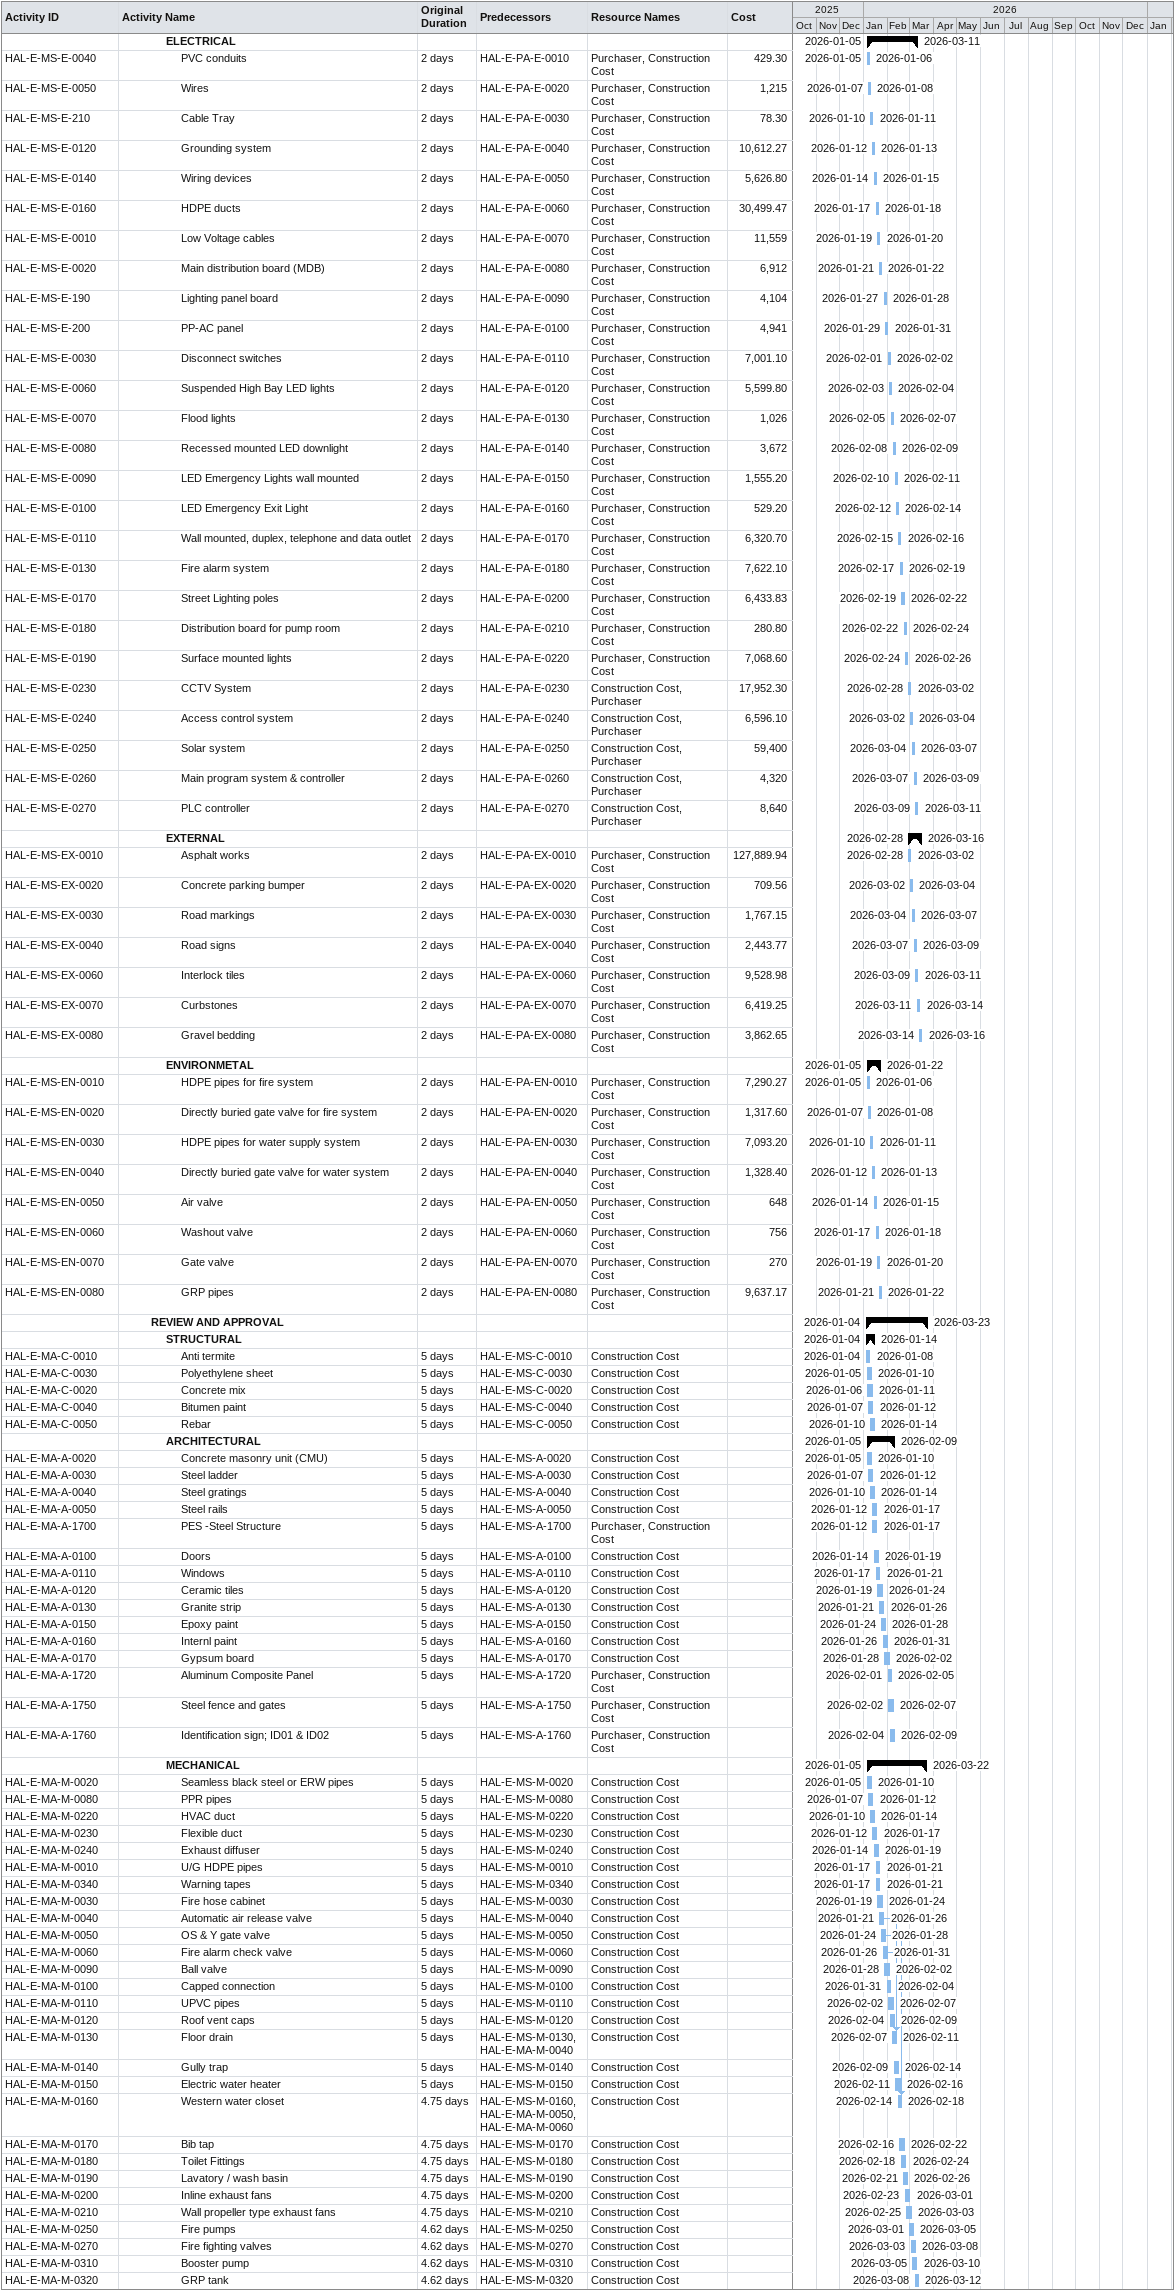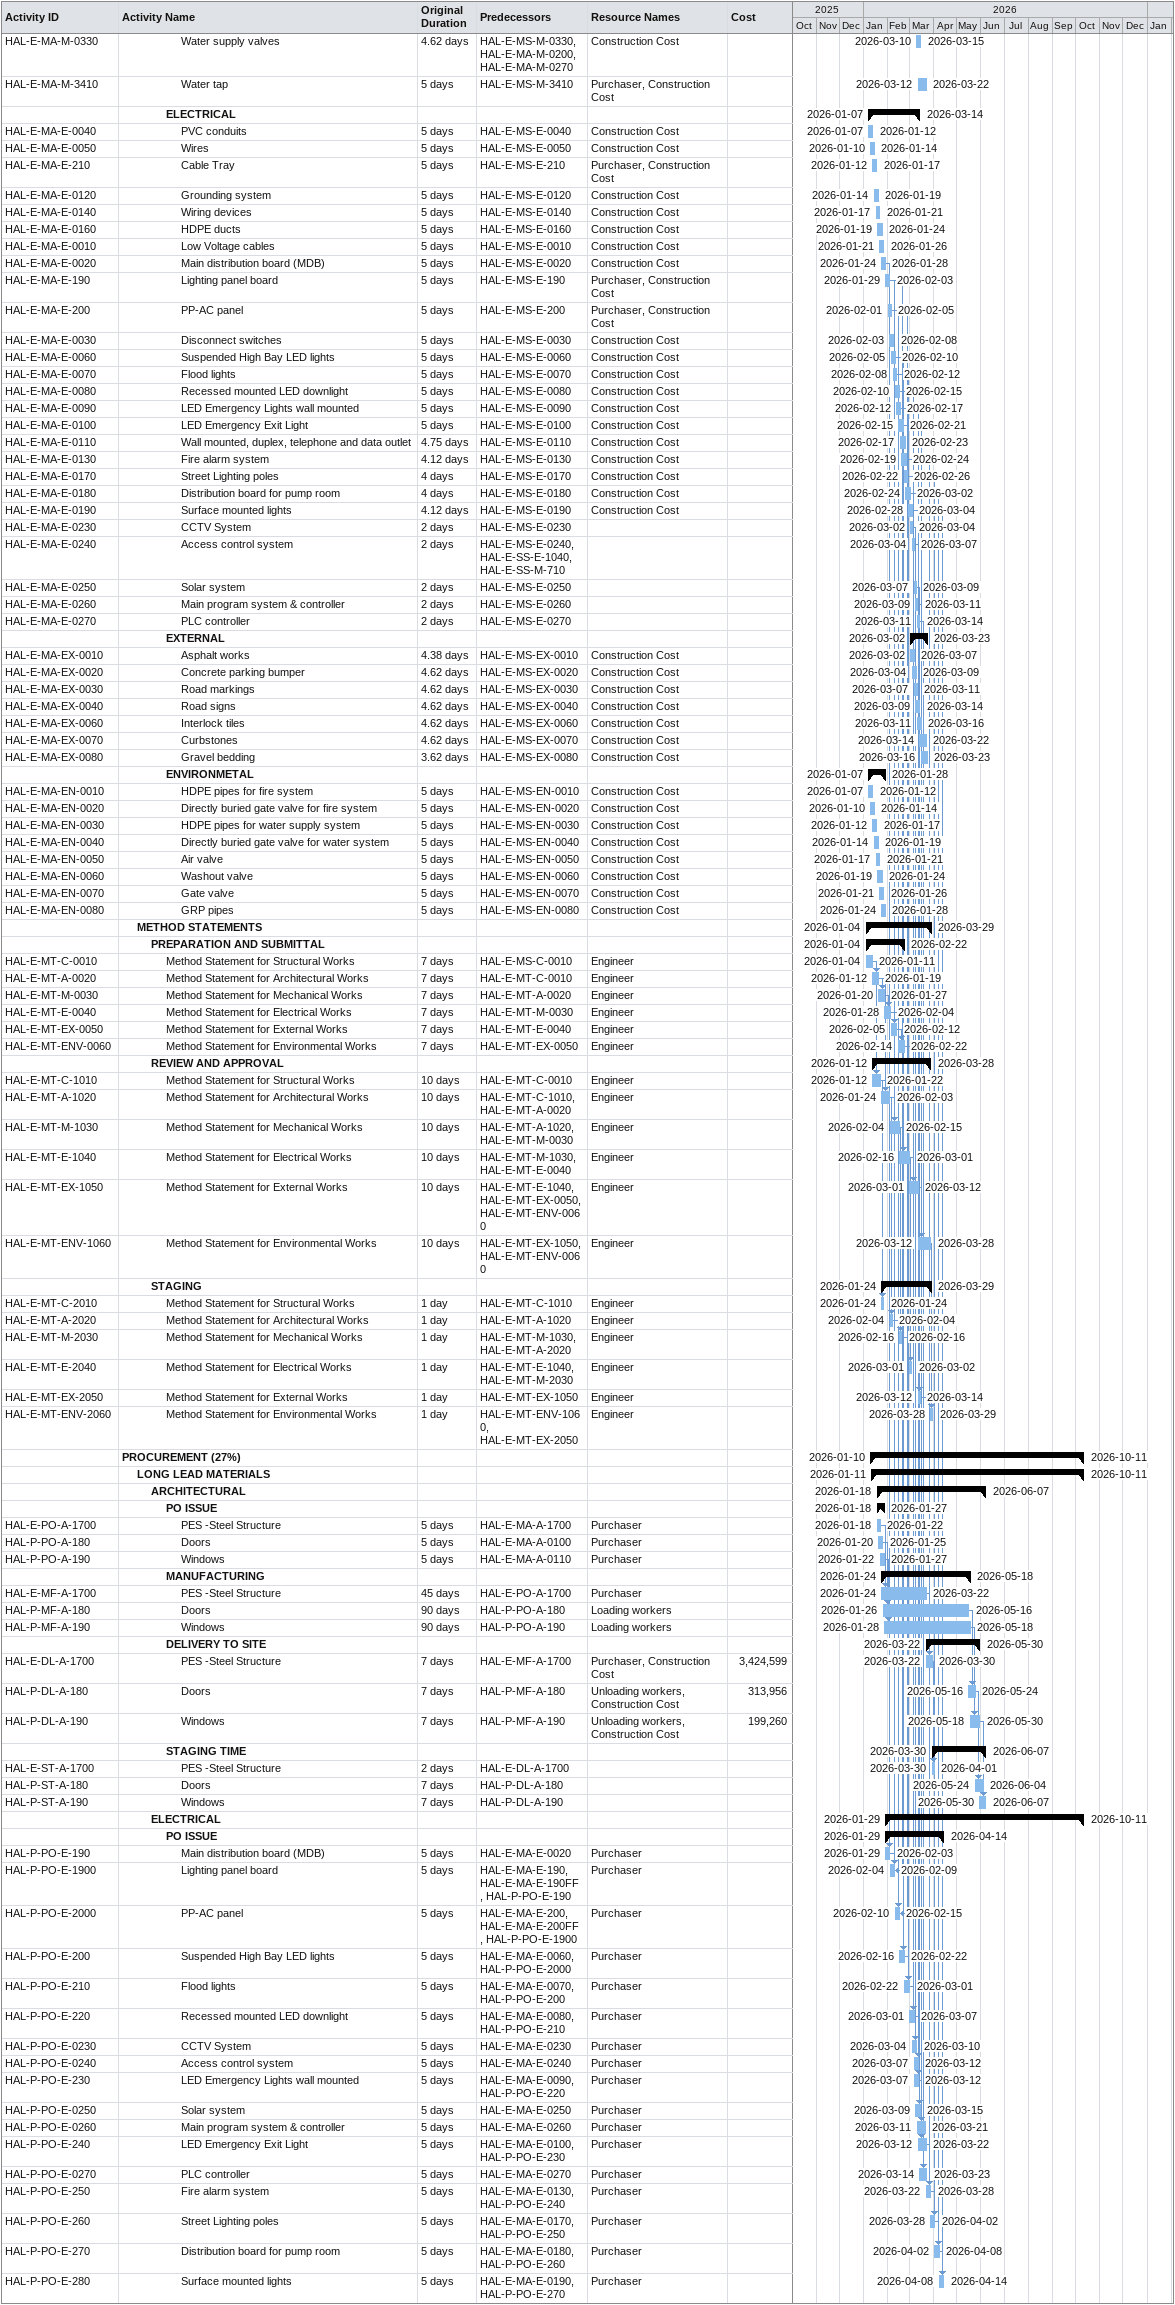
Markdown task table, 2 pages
| ID | Level | Task | Original duration | Start | Finish | Predecessors | Resources | Cost |
|---|---|---|---|---|---|---|---|---|
|  | 4 | **ELECTRICAL** |  | 2026-01-05 | 2026-03-11 |  |  |  |
| HAL-E-MS-E-0040 | 5 | PVC conduits | 2d | 2026-01-05 | 2026-01-06 | HAL-E-PA-E-0010 | Purchaser, Construction Cost | 429.30 |
| HAL-E-MS-E-0050 | 5 | Wires | 2d | 2026-01-07 | 2026-01-08 | HAL-E-PA-E-0020 | Purchaser, Construction Cost | 1215 |
| HAL-E-MS-E-210 | 5 | Cable Tray | 2d | 2026-01-10 | 2026-01-11 | HAL-E-PA-E-0030 | Purchaser, Construction Cost | 78.30 |
| HAL-E-MS-E-0120 | 5 | Grounding system | 2d | 2026-01-12 | 2026-01-13 | HAL-E-PA-E-0040 | Purchaser, Construction Cost | 10612.27 |
| HAL-E-MS-E-0140 | 5 | Wiring devices | 2d | 2026-01-14 | 2026-01-15 | HAL-E-PA-E-0050 | Purchaser, Construction Cost | 5626.80 |
| HAL-E-MS-E-0160 | 5 | HDPE ducts | 2d | 2026-01-17 | 2026-01-18 | HAL-E-PA-E-0060 | Purchaser, Construction Cost | 30499.47 |
| HAL-E-MS-E-0010 | 5 | Low Voltage cables | 2d | 2026-01-19 | 2026-01-20 | HAL-E-PA-E-0070 | Purchaser, Construction Cost | 11559 |
| HAL-E-MS-E-0020 | 5 | Main distribution board (MDB) | 2d | 2026-01-21 | 2026-01-22 | HAL-E-PA-E-0080 | Purchaser, Construction Cost | 6912 |
| HAL-E-MS-E-190 | 5 | Lighting panel board | 2d | 2026-01-27 | 2026-01-28 | HAL-E-PA-E-0090 | Purchaser, Construction Cost | 4104 |
| HAL-E-MS-E-200 | 5 | PP-AC panel | 2d | 2026-01-29 | 2026-01-31 | HAL-E-PA-E-0100 | Purchaser, Construction Cost | 4941 |
| HAL-E-MS-E-0030 | 5 | Disconnect switches | 2d | 2026-02-01 | 2026-02-02 | HAL-E-PA-E-0110 | Purchaser, Construction Cost | 7001.10 |
| HAL-E-MS-E-0060 | 5 | Suspended High Bay LED lights | 2d | 2026-02-03 | 2026-02-04 | HAL-E-PA-E-0120 | Purchaser, Construction Cost | 5599.80 |
| HAL-E-MS-E-0070 | 5 | Flood lights | 2d | 2026-02-05 | 2026-02-07 | HAL-E-PA-E-0130 | Purchaser, Construction Cost | 1026 |
| HAL-E-MS-E-0080 | 5 | Recessed mounted LED downlight | 2d | 2026-02-08 | 2026-02-09 | HAL-E-PA-E-0140 | Purchaser, Construction Cost | 3672 |
| HAL-E-MS-E-0090 | 5 | LED Emergency Lights wall mounted | 2d | 2026-02-10 | 2026-02-11 | HAL-E-PA-E-0150 | Purchaser, Construction Cost | 1555.20 |
| HAL-E-MS-E-0100 | 5 | LED Emergency Exit Light | 2d | 2026-02-12 | 2026-02-14 | HAL-E-PA-E-0160 | Purchaser, Construction Cost | 529.20 |
| HAL-E-MS-E-0110 | 5 | Wall mounted, duplex, telephone and data outlet | 2d | 2026-02-15 | 2026-02-16 | HAL-E-PA-E-0170 | Purchaser, Construction Cost | 6320.70 |
| HAL-E-MS-E-0130 | 5 | Fire alarm system | 2d | 2026-02-17 | 2026-02-19 | HAL-E-PA-E-0180 | Purchaser, Construction Cost | 7622.10 |
| HAL-E-MS-E-0170 | 5 | Street Lighting poles | 2d | 2026-02-19 | 2026-02-22 | HAL-E-PA-E-0200 | Purchaser, Construction Cost | 6433.83 |
| HAL-E-MS-E-0180 | 5 | Distribution board for pump room | 2d | 2026-02-22 | 2026-02-24 | HAL-E-PA-E-0210 | Purchaser, Construction Cost | 280.80 |
| HAL-E-MS-E-0190 | 5 | Surface mounted lights | 2d | 2026-02-24 | 2026-02-26 | HAL-E-PA-E-0220 | Purchaser, Construction Cost | 7068.60 |
| HAL-E-MS-E-0230 | 5 | CCTV System | 2d | 2026-02-28 | 2026-03-02 | HAL-E-PA-E-0230 | Construction Cost, Purchaser | 17952.30 |
| HAL-E-MS-E-0240 | 5 | Access control system | 2d | 2026-03-02 | 2026-03-04 | HAL-E-PA-E-0240 | Construction Cost, Purchaser | 6596.10 |
| HAL-E-MS-E-0250 | 5 | Solar system | 2d | 2026-03-04 | 2026-03-07 | HAL-E-PA-E-0250 | Construction Cost, Purchaser | 59400 |
| HAL-E-MS-E-0260 | 5 | Main program system & controller | 2d | 2026-03-07 | 2026-03-09 | HAL-E-PA-E-0260 | Construction Cost, Purchaser | 4320 |
| HAL-E-MS-E-0270 | 5 | PLC controller | 2d | 2026-03-09 | 2026-03-11 | HAL-E-PA-E-0270 | Construction Cost, Purchaser | 8640 |
|  | 4 | **EXTERNAL** |  | 2026-02-28 | 2026-03-16 |  |  |  |
| HAL-E-MS-EX-0010 | 5 | Asphalt works | 2d | 2026-02-28 | 2026-03-02 | HAL-E-PA-EX-0010 | Purchaser, Construction Cost | 127889.94 |
| HAL-E-MS-EX-0020 | 5 | Concrete parking bumper | 2d | 2026-03-02 | 2026-03-04 | HAL-E-PA-EX-0020 | Purchaser, Construction Cost | 709.56 |
| HAL-E-MS-EX-0030 | 5 | Road markings | 2d | 2026-03-04 | 2026-03-07 | HAL-E-PA-EX-0030 | Purchaser, Construction Cost | 1767.15 |
| HAL-E-MS-EX-0040 | 5 | Road signs | 2d | 2026-03-07 | 2026-03-09 | HAL-E-PA-EX-0040 | Purchaser, Construction Cost | 2443.77 |
| HAL-E-MS-EX-0060 | 5 | Interlock tiles | 2d | 2026-03-09 | 2026-03-11 | HAL-E-PA-EX-0060 | Purchaser, Construction Cost | 9528.98 |
| HAL-E-MS-EX-0070 | 5 | Curbstones | 2d | 2026-03-11 | 2026-03-14 | HAL-E-PA-EX-0070 | Purchaser, Construction Cost | 6419.25 |
| HAL-E-MS-EX-0080 | 5 | Gravel bedding | 2d | 2026-03-14 | 2026-03-16 | HAL-E-PA-EX-0080 | Purchaser, Construction Cost | 3862.65 |
|  | 4 | **ENVIRONMETAL** |  | 2026-01-05 | 2026-01-22 |  |  |  |
| HAL-E-MS-EN-0010 | 5 | HDPE pipes for fire system | 2d | 2026-01-05 | 2026-01-06 | HAL-E-PA-EN-0010 | Purchaser, Construction Cost | 7290.27 |
| HAL-E-MS-EN-0020 | 5 | Directly buried gate valve for fire system | 2d | 2026-01-07 | 2026-01-08 | HAL-E-PA-EN-0020 | Purchaser, Construction Cost | 1317.60 |
| HAL-E-MS-EN-0030 | 5 | HDPE pipes for water supply system | 2d | 2026-01-10 | 2026-01-11 | HAL-E-PA-EN-0030 | Purchaser, Construction Cost | 7093.20 |
| HAL-E-MS-EN-0040 | 5 | Directly buried gate valve for water system | 2d | 2026-01-12 | 2026-01-13 | HAL-E-PA-EN-0040 | Purchaser, Construction Cost | 1328.40 |
| HAL-E-MS-EN-0050 | 5 | Air valve | 2d | 2026-01-14 | 2026-01-15 | HAL-E-PA-EN-0050 | Purchaser, Construction Cost | 648 |
| HAL-E-MS-EN-0060 | 5 | Washout valve | 2d | 2026-01-17 | 2026-01-18 | HAL-E-PA-EN-0060 | Purchaser, Construction Cost | 756 |
| HAL-E-MS-EN-0070 | 5 | Gate valve | 2d | 2026-01-19 | 2026-01-20 | HAL-E-PA-EN-0070 | Purchaser, Construction Cost | 270 |
| HAL-E-MS-EN-0080 | 5 | GRP pipes | 2d | 2026-01-21 | 2026-01-22 | HAL-E-PA-EN-0080 | Purchaser, Construction Cost | 9637.17 |
|  | 3 | **REVIEW AND APPROVAL** |  | 2026-01-04 | 2026-03-23 |  |  |  |
|  | 4 | **STRUCTURAL** |  | 2026-01-04 | 2026-01-14 |  |  |  |
| HAL-E-MA-C-0010 | 5 | Anti termite | 5d | 2026-01-04 | 2026-01-08 | HAL-E-MS-C-0010 | Construction Cost |  |
| HAL-E-MA-C-0030 | 5 | Polyethylene sheet | 5d | 2026-01-05 | 2026-01-10 | HAL-E-MS-C-0030 | Construction Cost |  |
| HAL-E-MA-C-0020 | 5 | Concrete mix | 5d | 2026-01-06 | 2026-01-11 | HAL-E-MS-C-0020 | Construction Cost |  |
| HAL-E-MA-C-0040 | 5 | Bitumen paint | 5d | 2026-01-07 | 2026-01-12 | HAL-E-MS-C-0040 | Construction Cost |  |
| HAL-E-MA-C-0050 | 5 | Rebar | 5d | 2026-01-10 | 2026-01-14 | HAL-E-MS-C-0050 | Construction Cost |  |
|  | 4 | **ARCHITECTURAL** |  | 2026-01-05 | 2026-02-09 |  |  |  |
| HAL-E-MA-A-0020 | 5 | Concrete masonry unit (CMU) | 5d | 2026-01-05 | 2026-01-10 | HAL-E-MS-A-0020 | Construction Cost |  |
| HAL-E-MA-A-0030 | 5 | Steel ladder | 5d | 2026-01-07 | 2026-01-12 | HAL-E-MS-A-0030 | Construction Cost |  |
| HAL-E-MA-A-0040 | 5 | Steel gratings | 5d | 2026-01-10 | 2026-01-14 | HAL-E-MS-A-0040 | Construction Cost |  |
| HAL-E-MA-A-0050 | 5 | Steel rails | 5d | 2026-01-12 | 2026-01-17 | HAL-E-MS-A-0050 | Construction Cost |  |
| HAL-E-MA-A-1700 | 5 | PES -Steel Structure | 5d | 2026-01-12 | 2026-01-17 | HAL-E-MS-A-1700 | Purchaser, Construction Cost |  |
| HAL-E-MA-A-0100 | 5 | Doors | 5d | 2026-01-14 | 2026-01-19 | HAL-E-MS-A-0100 | Construction Cost |  |
| HAL-E-MA-A-0110 | 5 | Windows | 5d | 2026-01-17 | 2026-01-21 | HAL-E-MS-A-0110 | Construction Cost |  |
| HAL-E-MA-A-0120 | 5 | Ceramic tiles | 5d | 2026-01-19 | 2026-01-24 | HAL-E-MS-A-0120 | Construction Cost |  |
| HAL-E-MA-A-0130 | 5 | Granite strip | 5d | 2026-01-21 | 2026-01-26 | HAL-E-MS-A-0130 | Construction Cost |  |
| HAL-E-MA-A-0150 | 5 | Epoxy paint | 5d | 2026-01-24 | 2026-01-28 | HAL-E-MS-A-0150 | Construction Cost |  |
| HAL-E-MA-A-0160 | 5 | Internl paint | 5d | 2026-01-26 | 2026-01-31 | HAL-E-MS-A-0160 | Construction Cost |  |
| HAL-E-MA-A-0170 | 5 | Gypsum board | 5d | 2026-01-28 | 2026-02-02 | HAL-E-MS-A-0170 | Construction Cost |  |
| HAL-E-MA-A-1720 | 5 | Aluminum Composite Panel | 5d | 2026-02-01 | 2026-02-05 | HAL-E-MS-A-1720 | Purchaser, Construction Cost |  |
| HAL-E-MA-A-1750 | 5 | Steel fence and gates | 5d | 2026-02-02 | 2026-02-07 | HAL-E-MS-A-1750 | Purchaser, Construction Cost |  |
| HAL-E-MA-A-1760 | 5 | Identification sign; ID01 & ID02 | 5d | 2026-02-04 | 2026-02-09 | HAL-E-MS-A-1760 | Purchaser, Construction Cost |  |
|  | 4 | **MECHANICAL** |  | 2026-01-05 | 2026-03-22 |  |  |  |
| HAL-E-MA-M-0020 | 5 | Seamless black steel or ERW pipes | 5d | 2026-01-05 | 2026-01-10 | HAL-E-MS-M-0020 | Construction Cost |  |
| HAL-E-MA-M-0080 | 5 | PPR pipes | 5d | 2026-01-07 | 2026-01-12 | HAL-E-MS-M-0080 | Construction Cost |  |
| HAL-E-MA-M-0220 | 5 | HVAC duct | 5d | 2026-01-10 | 2026-01-14 | HAL-E-MS-M-0220 | Construction Cost |  |
| HAL-E-MA-M-0230 | 5 | Flexible duct | 5d | 2026-01-12 | 2026-01-17 | HAL-E-MS-M-0230 | Construction Cost |  |
| HAL-E-MA-M-0240 | 5 | Exhaust diffuser | 5d | 2026-01-14 | 2026-01-19 | HAL-E-MS-M-0240 | Construction Cost |  |
| HAL-E-MA-M-0010 | 5 | U/G HDPE pipes | 5d | 2026-01-17 | 2026-01-21 | HAL-E-MS-M-0010 | Construction Cost |  |
| HAL-E-MA-M-0340 | 5 | Warning tapes | 5d | 2026-01-17 | 2026-01-21 | HAL-E-MS-M-0340 | Construction Cost |  |
| HAL-E-MA-M-0030 | 5 | Fire hose cabinet | 5d | 2026-01-19 | 2026-01-24 | HAL-E-MS-M-0030 | Construction Cost |  |
| HAL-E-MA-M-0040 | 5 | Automatic air release valve | 5d | 2026-01-21 | 2026-01-26 | HAL-E-MS-M-0040 | Construction Cost |  |
| HAL-E-MA-M-0050 | 5 | OS & Y gate valve | 5d | 2026-01-24 | 2026-01-28 | HAL-E-MS-M-0050 | Construction Cost |  |
| HAL-E-MA-M-0060 | 5 | Fire alarm check valve | 5d | 2026-01-26 | 2026-01-31 | HAL-E-MS-M-0060 | Construction Cost |  |
| HAL-E-MA-M-0090 | 5 | Ball valve | 5d | 2026-01-28 | 2026-02-02 | HAL-E-MS-M-0090 | Construction Cost |  |
| HAL-E-MA-M-0100 | 5 | Capped connection | 5d | 2026-01-31 | 2026-02-04 | HAL-E-MS-M-0100 | Construction Cost |  |
| HAL-E-MA-M-0110 | 5 | UPVC pipes | 5d | 2026-02-02 | 2026-02-07 | HAL-E-MS-M-0110 | Construction Cost |  |
| HAL-E-MA-M-0120 | 5 | Roof vent caps | 5d | 2026-02-04 | 2026-02-09 | HAL-E-MS-M-0120 | Construction Cost |  |
| HAL-E-MA-M-0130 | 5 | Floor drain | 5d | 2026-02-07 | 2026-02-11 | HAL-E-MS-M-0130, HAL-E-MA-M-0040 | Construction Cost |  |
| HAL-E-MA-M-0140 | 5 | Gully trap | 5d | 2026-02-09 | 2026-02-14 | HAL-E-MS-M-0140 | Construction Cost |  |
| HAL-E-MA-M-0150 | 5 | Electric water heater | 5d | 2026-02-11 | 2026-02-16 | HAL-E-MS-M-0150 | Construction Cost |  |
| HAL-E-MA-M-0160 | 5 | Western water closet | 4.75d | 2026-02-14 | 2026-02-18 | HAL-E-MS-M-0160, HAL-E-MA-M-0050, HAL-E-MA-M-0060 | Construction Cost |  |
| HAL-E-MA-M-0170 | 5 | Bib tap | 4.75d | 2026-02-16 | 2026-02-22 | HAL-E-MS-M-0170 | Construction Cost |  |
| HAL-E-MA-M-0180 | 5 | Toilet Fittings | 4.75d | 2026-02-18 | 2026-02-24 | HAL-E-MS-M-0180 | Construction Cost |  |
| HAL-E-MA-M-0190 | 5 | Lavatory / wash basin | 4.75d | 2026-02-21 | 2026-02-26 | HAL-E-MS-M-0190 | Construction Cost |  |
| HAL-E-MA-M-0200 | 5 | Inline exhaust fans | 4.75d | 2026-02-23 | 2026-03-01 | HAL-E-MS-M-0200 | Construction Cost |  |
| HAL-E-MA-M-0210 | 5 | Wall propeller type exhaust fans | 4.75d | 2026-02-25 | 2026-03-03 | HAL-E-MS-M-0210 | Construction Cost |  |
| HAL-E-MA-M-0250 | 5 | Fire pumps | 4.62d | 2026-03-01 | 2026-03-05 | HAL-E-MS-M-0250 | Construction Cost |  |
| HAL-E-MA-M-0270 | 5 | Fire fighting valves | 4.62d | 2026-03-03 | 2026-03-08 | HAL-E-MS-M-0270 | Construction Cost |  |
| HAL-E-MA-M-0310 | 5 | Booster pump | 4.62d | 2026-03-05 | 2026-03-10 | HAL-E-MS-M-0310 | Construction Cost |  |
| HAL-E-MA-M-0320 | 5 | GRP tank | 4.62d | 2026-03-08 | 2026-03-12 | HAL-E-MS-M-0320 | Construction Cost |  |
| HAL-E-MA-M-0330 | 5 | Water supply valves | 4.62d | 2026-03-10 | 2026-03-15 | HAL-E-MS-M-0330, HAL-E-MA-M-0200, HAL-E-MA-M-0270 | Construction Cost |  |
| HAL-E-MA-M-3410 | 5 | Water tap | 5d | 2026-03-12 | 2026-03-22 | HAL-E-MS-M-3410 | Purchaser, Construction Cost |  |
|  | 4 | **ELECTRICAL** |  | 2026-01-07 | 2026-03-14 |  |  |  |
| HAL-E-MA-E-0040 | 5 | PVC conduits | 5d | 2026-01-07 | 2026-01-12 | HAL-E-MS-E-0040 | Construction Cost |  |
| HAL-E-MA-E-0050 | 5 | Wires | 5d | 2026-01-10 | 2026-01-14 | HAL-E-MS-E-0050 | Construction Cost |  |
| HAL-E-MA-E-210 | 5 | Cable Tray | 5d | 2026-01-12 | 2026-01-17 | HAL-E-MS-E-210 | Purchaser, Construction Cost |  |
| HAL-E-MA-E-0120 | 5 | Grounding system | 5d | 2026-01-14 | 2026-01-19 | HAL-E-MS-E-0120 | Construction Cost |  |
| HAL-E-MA-E-0140 | 5 | Wiring devices | 5d | 2026-01-17 | 2026-01-21 | HAL-E-MS-E-0140 | Construction Cost |  |
| HAL-E-MA-E-0160 | 5 | HDPE ducts | 5d | 2026-01-19 | 2026-01-24 | HAL-E-MS-E-0160 | Construction Cost |  |
| HAL-E-MA-E-0010 | 5 | Low Voltage cables | 5d | 2026-01-21 | 2026-01-26 | HAL-E-MS-E-0010 | Construction Cost |  |
| HAL-E-MA-E-0020 | 5 | Main distribution board (MDB) | 5d | 2026-01-24 | 2026-01-28 | HAL-E-MS-E-0020 | Construction Cost |  |
| HAL-E-MA-E-190 | 5 | Lighting panel board | 5d | 2026-01-29 | 2026-02-03 | HAL-E-MS-E-190 | Purchaser, Construction Cost |  |
| HAL-E-MA-E-200 | 5 | PP-AC panel | 5d | 2026-02-01 | 2026-02-05 | HAL-E-MS-E-200 | Purchaser, Construction Cost |  |
| HAL-E-MA-E-0030 | 5 | Disconnect switches | 5d | 2026-02-03 | 2026-02-08 | HAL-E-MS-E-0030 | Construction Cost |  |
| HAL-E-MA-E-0060 | 5 | Suspended High Bay LED lights | 5d | 2026-02-05 | 2026-02-10 | HAL-E-MS-E-0060 | Construction Cost |  |
| HAL-E-MA-E-0070 | 5 | Flood lights | 5d | 2026-02-08 | 2026-02-12 | HAL-E-MS-E-0070 | Construction Cost |  |
| HAL-E-MA-E-0080 | 5 | Recessed mounted LED downlight | 5d | 2026-02-10 | 2026-02-15 | HAL-E-MS-E-0080 | Construction Cost |  |
| HAL-E-MA-E-0090 | 5 | LED Emergency Lights wall mounted | 5d | 2026-02-12 | 2026-02-17 | HAL-E-MS-E-0090 | Construction Cost |  |
| HAL-E-MA-E-0100 | 5 | LED Emergency Exit Light | 5d | 2026-02-15 | 2026-02-21 | HAL-E-MS-E-0100 | Construction Cost |  |
| HAL-E-MA-E-0110 | 5 | Wall mounted, duplex, telephone and data outlet | 4.75d | 2026-02-17 | 2026-02-23 | HAL-E-MS-E-0110 | Construction Cost |  |
| HAL-E-MA-E-0130 | 5 | Fire alarm system | 4.12d | 2026-02-19 | 2026-02-24 | HAL-E-MS-E-0130 | Construction Cost |  |
| HAL-E-MA-E-0170 | 5 | Street Lighting poles | 4d | 2026-02-22 | 2026-02-26 | HAL-E-MS-E-0170 | Construction Cost |  |
| HAL-E-MA-E-0180 | 5 | Distribution board for pump room | 4d | 2026-02-24 | 2026-03-02 | HAL-E-MS-E-0180 | Construction Cost |  |
| HAL-E-MA-E-0190 | 5 | Surface mounted lights | 4.12d | 2026-02-28 | 2026-03-04 | HAL-E-MS-E-0190 | Construction Cost |  |
| HAL-E-MA-E-0230 | 5 | CCTV System | 2d | 2026-03-02 | 2026-03-04 | HAL-E-MS-E-0230 |  |  |
| HAL-E-MA-E-0240 | 5 | Access control system | 2d | 2026-03-04 | 2026-03-07 | HAL-E-MS-E-0240, HAL-E-SS-E-1040, HAL-E-SS-M-710 |  |  |
| HAL-E-MA-E-0250 | 5 | Solar system | 2d | 2026-03-07 | 2026-03-09 | HAL-E-MS-E-0250 |  |  |
| HAL-E-MA-E-0260 | 5 | Main program system & controller | 2d | 2026-03-09 | 2026-03-11 | HAL-E-MS-E-0260 |  |  |
| HAL-E-MA-E-0270 | 5 | PLC controller | 2d | 2026-03-11 | 2026-03-14 | HAL-E-MS-E-0270 |  |  |
|  | 4 | **EXTERNAL** |  | 2026-03-02 | 2026-03-23 |  |  |  |
| HAL-E-MA-EX-0010 | 5 | Asphalt works | 4.38d | 2026-03-02 | 2026-03-07 | HAL-E-MS-EX-0010 | Construction Cost |  |
| HAL-E-MA-EX-0020 | 5 | Concrete parking bumper | 4.62d | 2026-03-04 | 2026-03-09 | HAL-E-MS-EX-0020 | Construction Cost |  |
| HAL-E-MA-EX-0030 | 5 | Road markings | 4.62d | 2026-03-07 | 2026-03-11 | HAL-E-MS-EX-0030 | Construction Cost |  |
| HAL-E-MA-EX-0040 | 5 | Road signs | 4.62d | 2026-03-09 | 2026-03-14 | HAL-E-MS-EX-0040 | Construction Cost |  |
| HAL-E-MA-EX-0060 | 5 | Interlock tiles | 4.62d | 2026-03-11 | 2026-03-16 | HAL-E-MS-EX-0060 | Construction Cost |  |
| HAL-E-MA-EX-0070 | 5 | Curbstones | 4.62d | 2026-03-14 | 2026-03-22 | HAL-E-MS-EX-0070 | Construction Cost |  |
| HAL-E-MA-EX-0080 | 5 | Gravel bedding | 3.62d | 2026-03-16 | 2026-03-23 | HAL-E-MS-EX-0080 | Construction Cost |  |
|  | 4 | **ENVIRONMETAL** |  | 2026-01-07 | 2026-01-28 |  |  |  |
| HAL-E-MA-EN-0010 | 5 | HDPE pipes for fire system | 5d | 2026-01-07 | 2026-01-12 | HAL-E-MS-EN-0010 | Construction Cost |  |
| HAL-E-MA-EN-0020 | 5 | Directly buried gate valve for fire system | 5d | 2026-01-10 | 2026-01-14 | HAL-E-MS-EN-0020 | Construction Cost |  |
| HAL-E-MA-EN-0030 | 5 | HDPE pipes for water supply system | 5d | 2026-01-12 | 2026-01-17 | HAL-E-MS-EN-0030 | Construction Cost |  |
| HAL-E-MA-EN-0040 | 5 | Directly buried gate valve for water system | 5d | 2026-01-14 | 2026-01-19 | HAL-E-MS-EN-0040 | Construction Cost |  |
| HAL-E-MA-EN-0050 | 5 | Air valve | 5d | 2026-01-17 | 2026-01-21 | HAL-E-MS-EN-0050 | Construction Cost |  |
| HAL-E-MA-EN-0060 | 5 | Washout valve | 5d | 2026-01-19 | 2026-01-24 | HAL-E-MS-EN-0060 | Construction Cost |  |
| HAL-E-MA-EN-0070 | 5 | Gate valve | 5d | 2026-01-21 | 2026-01-26 | HAL-E-MS-EN-0070 | Construction Cost |  |
| HAL-E-MA-EN-0080 | 5 | GRP pipes | 5d | 2026-01-24 | 2026-01-28 | HAL-E-MS-EN-0080 | Construction Cost |  |
|  | 2 | **METHOD STATEMENTS** |  | 2026-01-04 | 2026-03-29 |  |  |  |
|  | 3 | **PREPARATION AND SUBMITTAL** |  | 2026-01-04 | 2026-02-22 |  |  |  |
| HAL-E-MT-C-0010 | 4 | Method Statement for Structural Works | 7d | 2026-01-04 | 2026-01-11 | HAL-E-MS-C-0010 | Engineer |  |
| HAL-E-MT-A-0020 | 4 | Method Statement for Architectural Works | 7d | 2026-01-12 | 2026-01-19 | HAL-E-MT-C-0010 | Engineer |  |
| HAL-E-MT-M-0030 | 4 | Method Statement for Mechanical Works | 7d | 2026-01-20 | 2026-01-27 | HAL-E-MT-A-0020 | Engineer |  |
| HAL-E-MT-E-0040 | 4 | Method Statement for Electrical Works | 7d | 2026-01-28 | 2026-02-04 | HAL-E-MT-M-0030 | Engineer |  |
| HAL-E-MT-EX-0050 | 4 | Method Statement for External Works | 7d | 2026-02-05 | 2026-02-12 | HAL-E-MT-E-0040 | Engineer |  |
| HAL-E-MT-ENV-0060 | 4 | Method Statement for Environmental Works | 7d | 2026-02-14 | 2026-02-22 | HAL-E-MT-EX-0050 | Engineer |  |
|  | 3 | **REVIEW AND APPROVAL** |  | 2026-01-12 | 2026-03-28 |  |  |  |
| HAL-E-MT-C-1010 | 4 | Method Statement for Structural Works | 10d | 2026-01-12 | 2026-01-22 | HAL-E-MT-C-0010 | Engineer |  |
| HAL-E-MT-A-1020 | 4 | Method Statement for Architectural Works | 10d | 2026-01-24 | 2026-02-03 | HAL-E-MT-C-1010, HAL-E-MT-A-0020 | Engineer |  |
| HAL-E-MT-M-1030 | 4 | Method Statement for Mechanical Works | 10d | 2026-02-04 | 2026-02-15 | HAL-E-MT-A-1020, HAL-E-MT-M-0030 | Engineer |  |
| HAL-E-MT-E-1040 | 4 | Method Statement for Electrical Works | 10d | 2026-02-16 | 2026-03-01 | HAL-E-MT-M-1030, HAL-E-MT-E-0040 | Engineer |  |
| HAL-E-MT-EX-1050 | 4 | Method Statement for External Works | 10d | 2026-03-01 | 2026-03-12 | HAL-E-MT-E-1040, HAL-E-MT-EX-0050, HAL-E-MT-ENV-0060 | Engineer |  |
| HAL-E-MT-ENV-1060 | 4 | Method Statement for Environmental Works | 10d | 2026-03-12 | 2026-03-28 | HAL-E-MT-EX-1050, HAL-E-MT-ENV-0060 | Engineer |  |
|  | 3 | **STAGING** |  | 2026-01-24 | 2026-03-29 |  |  |  |
| HAL-E-MT-C-2010 | 4 | Method Statement for Structural Works | 1d | 2026-01-24 | 2026-01-24 | HAL-E-MT-C-1010 | Engineer |  |
| HAL-E-MT-A-2020 | 4 | Method Statement for Architectural Works | 1d | 2026-02-04 | 2026-02-04 | HAL-E-MT-A-1020 | Engineer |  |
| HAL-E-MT-M-2030 | 4 | Method Statement for Mechanical Works | 1d | 2026-02-16 | 2026-02-16 | HAL-E-MT-M-1030, HAL-E-MT-A-2020 | Engineer |  |
| HAL-E-MT-E-2040 | 4 | Method Statement for Electrical Works | 1d | 2026-03-01 | 2026-03-02 | HAL-E-MT-E-1040, HAL-E-MT-M-2030 | Engineer |  |
| HAL-E-MT-EX-2050 | 4 | Method Statement for External Works | 1d | 2026-03-12 | 2026-03-14 | HAL-E-MT-EX-1050 | Engineer |  |
| HAL-E-MT-ENV-2060 | 4 | Method Statement for Environmental Works | 1d | 2026-03-28 | 2026-03-29 | HAL-E-MT-ENV-1060, HAL-E-MT-EX-2050 | Engineer |  |
|  | 1 | **PROCUREMENT (27%)** |  | 2026-01-10 | 2026-10-11 |  |  |  |
|  | 2 | **LONG LEAD MATERIALS** |  | 2026-01-11 | 2026-10-11 |  |  |  |
|  | 3 | **ARCHITECTURAL** |  | 2026-01-18 | 2026-06-07 |  |  |  |
|  | 4 | **PO ISSUE** |  | 2026-01-18 | 2026-01-27 |  |  |  |
| HAL-E-PO-A-1700 | 5 | PES -Steel Structure | 5d | 2026-01-18 | 2026-01-22 | HAL-E-MA-A-1700 | Purchaser |  |
| HAL-P-PO-A-180 | 5 | Doors | 5d | 2026-01-20 | 2026-01-25 | HAL-E-MA-A-0100 | Purchaser |  |
| HAL-P-PO-A-190 | 5 | Windows | 5d | 2026-01-22 | 2026-01-27 | HAL-E-MA-A-0110 | Purchaser |  |
|  | 4 | **MANUFACTURING** |  | 2026-01-24 | 2026-05-18 |  |  |  |
| HAL-E-MF-A-1700 | 5 | PES -Steel Structure | 45d | 2026-01-24 | 2026-03-22 | HAL-E-PO-A-1700 | Purchaser |  |
| HAL-P-MF-A-180 | 5 | Doors | 90d | 2026-01-26 | 2026-05-16 | HAL-P-PO-A-180 | Loading workers |  |
| HAL-P-MF-A-190 | 5 | Windows | 90d | 2026-01-28 | 2026-05-18 | HAL-P-PO-A-190 | Loading workers |  |
|  | 4 | **DELIVERY TO SITE** |  | 2026-03-22 | 2026-05-30 |  |  |  |
| HAL-E-DL-A-1700 | 5 | PES -Steel Structure | 7d | 2026-03-22 | 2026-03-30 | HAL-E-MF-A-1700 | Purchaser, Construction Cost | 3424599 |
| HAL-P-DL-A-180 | 5 | Doors | 7d | 2026-05-16 | 2026-05-24 | HAL-P-MF-A-180 | Unloading workers, Construction Cost | 313956 |
| HAL-P-DL-A-190 | 5 | Windows | 7d | 2026-05-18 | 2026-05-30 | HAL-P-MF-A-190 | Unloading workers, Construction Cost | 199260 |
|  | 4 | **STAGING TIME** |  | 2026-03-30 | 2026-06-07 |  |  |  |
| HAL-E-ST-A-1700 | 5 | PES -Steel Structure | 2d | 2026-03-30 | 2026-04-01 | HAL-E-DL-A-1700 |  |  |
| HAL-P-ST-A-180 | 5 | Doors | 7d | 2026-05-24 | 2026-06-04 | HAL-P-DL-A-180 |  |  |
| HAL-P-ST-A-190 | 5 | Windows | 7d | 2026-05-30 | 2026-06-07 | HAL-P-DL-A-190 |  |  |
|  | 3 | **ELECTRICAL** |  | 2026-01-29 | 2026-10-11 |  |  |  |
|  | 4 | **PO ISSUE** |  | 2026-01-29 | 2026-04-14 |  |  |  |
| HAL-P-PO-E-190 | 5 | Main distribution board (MDB) | 5d | 2026-01-29 | 2026-02-03 | HAL-E-MA-E-0020 | Purchaser |  |
| HAL-P-PO-E-1900 | 5 | Lighting panel board | 5d | 2026-02-04 | 2026-02-09 | HAL-E-MA-E-190, HAL-E-MA-E-190FF, HAL-P-PO-E-190 | Purchaser |  |
| HAL-P-PO-E-2000 | 5 | PP-AC panel | 5d | 2026-02-10 | 2026-02-15 | HAL-E-MA-E-200, HAL-E-MA-E-200FF, HAL-P-PO-E-1900 | Purchaser |  |
| HAL-P-PO-E-200 | 5 | Suspended High Bay LED lights | 5d | 2026-02-16 | 2026-02-22 | HAL-E-MA-E-0060, HAL-P-PO-E-2000 | Purchaser |  |
| HAL-P-PO-E-210 | 5 | Flood lights | 5d | 2026-02-22 | 2026-03-01 | HAL-E-MA-E-0070, HAL-P-PO-E-200 | Purchaser |  |
| HAL-P-PO-E-220 | 5 | Recessed mounted LED downlight | 5d | 2026-03-01 | 2026-03-07 | HAL-E-MA-E-0080, HAL-P-PO-E-210 | Purchaser |  |
| HAL-P-PO-E-0230 | 5 | CCTV System | 5d | 2026-03-04 | 2026-03-10 | HAL-E-MA-E-0230 | Purchaser |  |
| HAL-P-PO-E-0240 | 5 | Access control system | 5d | 2026-03-07 | 2026-03-12 | HAL-E-MA-E-0240 | Purchaser |  |
| HAL-P-PO-E-230 | 5 | LED Emergency Lights wall mounted | 5d | 2026-03-07 | 2026-03-12 | HAL-E-MA-E-0090, HAL-P-PO-E-220 | Purchaser |  |
| HAL-P-PO-E-0250 | 5 | Solar system | 5d | 2026-03-09 | 2026-03-15 | HAL-E-MA-E-0250 | Purchaser |  |
| HAL-P-PO-E-0260 | 5 | Main program system & controller | 5d | 2026-03-11 | 2026-03-21 | HAL-E-MA-E-0260 | Purchaser |  |
| HAL-P-PO-E-240 | 5 | LED Emergency Exit Light | 5d | 2026-03-12 | 2026-03-22 | HAL-E-MA-E-0100, HAL-P-PO-E-230 | Purchaser |  |
| HAL-P-PO-E-0270 | 5 | PLC controller | 5d | 2026-03-14 | 2026-03-23 | HAL-E-MA-E-0270 | Purchaser |  |
| HAL-P-PO-E-250 | 5 | Fire alarm system | 5d | 2026-03-22 | 2026-03-28 | HAL-E-MA-E-0130, HAL-P-PO-E-240 | Purchaser |  |
| HAL-P-PO-E-260 | 5 | Street Lighting poles | 5d | 2026-03-28 | 2026-04-02 | HAL-E-MA-E-0170, HAL-P-PO-E-250 | Purchaser |  |
| HAL-P-PO-E-270 | 5 | Distribution board for pump room | 5d | 2026-04-02 | 2026-04-08 | HAL-E-MA-E-0180, HAL-P-PO-E-260 | Purchaser |  |
| HAL-P-PO-E-280 | 5 | Surface mounted lights | 5d | 2026-04-08 | 2026-04-14 | HAL-E-MA-E-0190, HAL-P-PO-E-270 | Purchaser |  |
